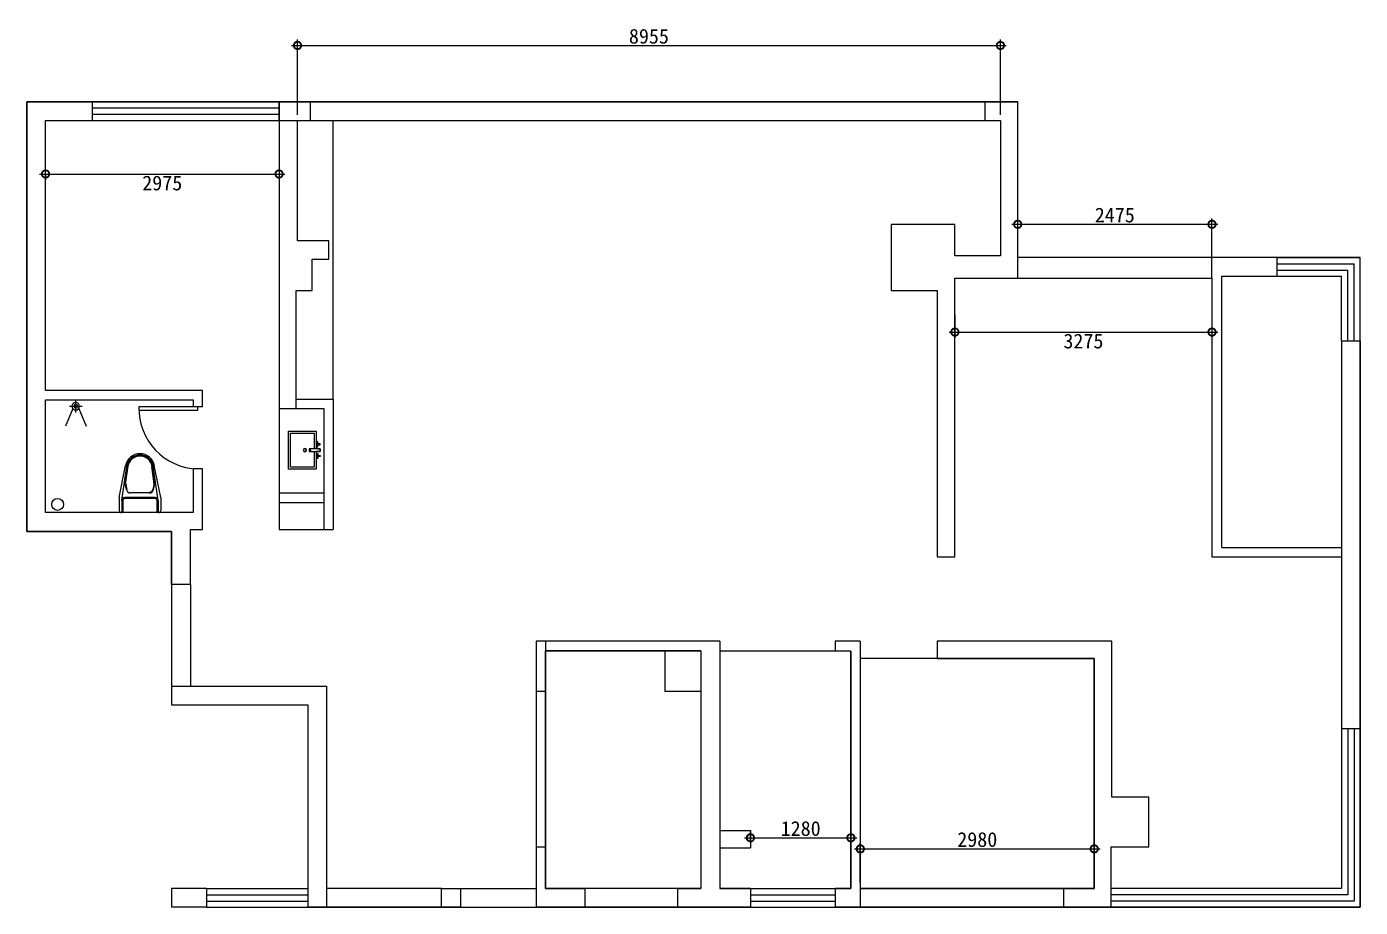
# Model space of a CAD drawing. Header units: millimetres. Extents: x -33522418 to 16198808, y -126322335 to -58690945.
# Drawn here: x -15953669 to -15936679, y -63962426 to -63951205 of the extents above; entities that cross this region are included whole.
import ezdxf

# ---------------------------------------------------------------- set-up
doc = ezdxf.new("R2010")
doc.units = ezdxf.units.MM
doc.header["$LTSCALE"] = 10
doc.header["$PDMODE"] = 3
for name, color, linetype in [('LAYER3', 4, 'Continuous'), ('LAYER4', 7, 'Continuous'), ('TOP', 7, 'Continuous')]:
    doc.layers.add(name, color=color, linetype=linetype)
doc.styles.get("Standard").update_dxf_attribs({"font": 'simkai.ttf'})
doc.dimstyles.new('75', dxfattribs={"dimscale": 75, "dimtxt": 2.5, "dimasz": 2.5, "dimexe": 1, "dimexo": 1, "dimgap": 0.3, "dimtad": 2, "dimdec": 0, "dimtxsty": 'Standard', "dimblk": 'DOTSMALL', "dimcen": 0.7, "dimdle": 1, "dimclrd": 1, "dimclre": 1, "dimclrt": 2, "dimadec": 0, "dimazin": 0, "dimtfac": 1, "dimtdec": 0, "dimtix": 1, "dimtmove": 2, "dimatfit": 3, "dimldrblk": 'DOTSMALL', "dimfxl": 1, "dimarcsym": 0})

# ---------------------------------------------------------------- blocks, each defined once
blk = doc.blocks.new('_DotSmall')
at = {"color": 0, "linetype": 'ByBlock', "const_width": 0.5}
blk.add_lwpolyline([(-0.0625, 0, 1), (0.0625, 0, 1)], format="xyb", close=True, dxfattribs=at)
blk = doc.blocks.new('*D665')
at = {"color": 1, "lineweight": -2, "transparency": 16777216}
for p, q in [((-15950219, -63952326), (-15950219, -63951369)), ((-15941264, -63952326), (-15941264, -63951369)), ((-15950294, -63951444), (-15941189, -63951444))]:
    blk.add_line(p, q, dxfattribs=at)
at = {"layer": 'Defpoints', "color": 0, "transparency": 16777216}
for p in [(-15941264, -63951444), (-15950219, -63952401), (-15941264, -63952401)]:
    blk.add_point(p, dxfattribs=at)
at = {"color": 1, "lineweight": -2, "transparency": 16777216, "xscale": 187.5, "yscale": 187.5, "zscale": 187.5, "rotation": 180}
blk.add_blockref('_DotSmall', (-15950219, -63951444), dxfattribs=at)
at = {"color": 1, "lineweight": -2, "transparency": 16777216, "xscale": 187.5, "yscale": 187.5, "zscale": 187.5}
blk.add_blockref('_DotSmall', (-15941264, -63951444), dxfattribs=at)
at = {"color": 2, "transparency": 16777216, "insert": (-15945742, -63951328), "char_height": 187.5, "attachment_point": 5}
blk.add_mtext('8955', dxfattribs=at)
blk = doc.blocks.new('*D666')
at = {"color": 1, "lineweight": -2, "transparency": 16777216}
for p, q in [((-15941844, -63954874), (-15941844, -63955171)), ((-15938569, -63954874), (-15938569, -63955171)), ((-15941919, -63955096), (-15938494, -63955096))]:
    blk.add_line(p, q, dxfattribs=at)
at = {"layer": 'Defpoints', "color": 0, "transparency": 16777216}
for p in [(-15941844, -63954799), (-15938569, -63954799), (-15938569, -63955096)]:
    blk.add_point(p, dxfattribs=at)
at = {"color": 1, "lineweight": -2, "transparency": 16777216, "xscale": 187.5, "yscale": 187.5, "zscale": 187.5, "rotation": 180}
blk.add_blockref('_DotSmall', (-15941844, -63955096), dxfattribs=at)
at = {"color": 1, "lineweight": -2, "transparency": 16777216, "xscale": 187.5, "yscale": 187.5, "zscale": 187.5}
blk.add_blockref('_DotSmall', (-15938569, -63955096), dxfattribs=at)
at = {"color": 2, "transparency": 16777216, "insert": (-15940207, -63955212), "char_height": 187.5, "attachment_point": 5}
blk.add_mtext('3275', dxfattribs=at)
blk = doc.blocks.new('*D667')
at = {"color": 1, "lineweight": -2, "transparency": 16777216}
for p, q in [((-15941119, -63953723), (-15938494, -63953723)), ((-15941044, -63954336), (-15941044, -63953648)), ((-15938569, -63954336), (-15938569, -63953648))]:
    blk.add_line(p, q, dxfattribs=at)
at = {"layer": 'Defpoints', "color": 0, "transparency": 16777216}
for p in [(-15938569, -63953723), (-15941044, -63954411), (-15938569, -63954411)]:
    blk.add_point(p, dxfattribs=at)
at = {"color": 1, "lineweight": -2, "transparency": 16777216, "xscale": 187.5, "yscale": 187.5, "zscale": 187.5, "rotation": 180}
blk.add_blockref('_DotSmall', (-15941044, -63953723), dxfattribs=at)
at = {"color": 1, "lineweight": -2, "transparency": 16777216, "xscale": 187.5, "yscale": 187.5, "zscale": 187.5}
blk.add_blockref('_DotSmall', (-15938569, -63953723), dxfattribs=at)
at = {"color": 2, "transparency": 16777216, "insert": (-15939807, -63953606), "char_height": 187.5, "attachment_point": 5}
blk.add_mtext('2475', dxfattribs=at)
blk = doc.blocks.new('*D668')
at = {"color": 1, "lineweight": -2, "transparency": 16777216}
for p, q in [((-15953504, -63953082), (-15950379, -63953082)), ((-15953429, -63953098), (-15953429, -63953157)), ((-15950454, -63953098), (-15950454, -63953157))]:
    blk.add_line(p, q, dxfattribs=at)
at = {"layer": 'Defpoints', "color": 0, "transparency": 16777216}
for p in [(-15953429, -63953023), (-15950454, -63953023), (-15950454, -63953082)]:
    blk.add_point(p, dxfattribs=at)
at = {"color": 1, "lineweight": -2, "transparency": 16777216, "xscale": 187.5, "yscale": 187.5, "zscale": 187.5, "rotation": 180}
blk.add_blockref('_DotSmall', (-15953429, -63953082), dxfattribs=at)
at = {"color": 1, "lineweight": -2, "transparency": 16777216, "xscale": 187.5, "yscale": 187.5, "zscale": 187.5}
blk.add_blockref('_DotSmall', (-15950454, -63953082), dxfattribs=at)
at = {"color": 2, "transparency": 16777216, "insert": (-15951942, -63953198), "char_height": 187.5, "attachment_point": 5}
blk.add_mtext('2975', dxfattribs=at)
blk = doc.blocks.new('*D669')
at = {"color": 1, "lineweight": -2, "transparency": 16777216}
for p, q in [((-15943124, -63961681), (-15939994, -63961681)), ((-15943049, -63962111), (-15943049, -63961606)), ((-15940069, -63961913), (-15940069, -63961606))]:
    blk.add_line(p, q, dxfattribs=at)
at = {"layer": 'Defpoints', "color": 0, "transparency": 16777216}
for p in [(-15940069, -63961681), (-15940069, -63961988), (-15943049, -63962186)]:
    blk.add_point(p, dxfattribs=at)
at = {"color": 1, "lineweight": -2, "transparency": 16777216, "xscale": 187.5, "yscale": 187.5, "zscale": 187.5, "rotation": 180}
blk.add_blockref('_DotSmall', (-15943049, -63961681), dxfattribs=at)
at = {"color": 1, "lineweight": -2, "transparency": 16777216, "xscale": 187.5, "yscale": 187.5, "zscale": 187.5}
blk.add_blockref('_DotSmall', (-15940069, -63961681), dxfattribs=at)
at = {"color": 2, "transparency": 16777216, "insert": (-15941559, -63961563), "char_height": 187.5, "attachment_point": 5}
blk.add_mtext('2980', dxfattribs=at)
blk = doc.blocks.new('*D672')
at = {"color": 1, "lineweight": -2, "transparency": 16777216}
for p, q in [((-15944524, -63961540), (-15943094, -63961540)), ((-15944449, -63961591), (-15944449, -63961465)), ((-15943169, -63961591), (-15943169, -63961465))]:
    blk.add_line(p, q, dxfattribs=at)
at = {"layer": 'Defpoints', "color": 0, "transparency": 16777216}
for p in [(-15943169, -63961540), (-15944449, -63961666), (-15943169, -63961666)]:
    blk.add_point(p, dxfattribs=at)
at = {"color": 1, "lineweight": -2, "transparency": 16777216, "xscale": 187.5, "yscale": 187.5, "zscale": 187.5, "rotation": 180}
blk.add_blockref('_DotSmall', (-15944449, -63961540), dxfattribs=at)
at = {"color": 1, "lineweight": -2, "transparency": 16777216, "xscale": 187.5, "yscale": 187.5, "zscale": 187.5}
blk.add_blockref('_DotSmall', (-15943169, -63961540), dxfattribs=at)
at = {"color": 2, "transparency": 16777216, "insert": (-15943809, -63961423), "char_height": 187.5, "attachment_point": 5}
blk.add_mtext('1280', dxfattribs=at)
blk = doc.blocks.new('rtrtrewte')
at = {"color": 8}
for p, q in [((35798, 8345, -70), (35798, 8580, -70)), ((35840, 8633, -70), (35893, 8646, -70)), ((35842, 8624, -70), (35895, 8637, -70)), ((36134, 8615, -70), (35914, 8647, -70)), ((35840, 8292, -70), (35893, 8279, -70)), ((35895, 8288, -70), (35842, 8300, -70)), ((36132, 8319, -70), (35913, 8287, -70)), ((35914, 8278, -70), (36134, 8310, -70))]:
    blk.add_line(p, q, dxfattribs=at)
for centre, radius, start, end in [((35853, 8580, -70), 55, 103.4293, 180), ((35906, 8592, -70), 55, 81.7475, 103.4293), ((35906, 8592, -70), 46, 81.7475, 103.4293), ((36106, 8462, -70), 155, 280.0702, 79.9298), ((35853, 8345, -70), 55, 180, 256.5707), ((35853, 8345, -70), 46, 180, 256.5707), ((35906, 8332, -70), 55, 256.5707, 278.2525), ((35906, 8332, -70), 46, 256.5707, 278.2525)]:
    blk.add_arc(centre, radius, start, end, dxfattribs=at)
at = {"layer": 'TOP', "color": 4}
for p, q in [((35741, 8722, -70), (35577, 8722, -70)), ((35741, 8722, -70), (36145, 8643, -70)), ((35551, 8228, -70), (35551, 8696, -70)), ((35701, 8692, -70), (35551, 8692, -70)), ((35701, 8678, -70), (35551, 8678, -70)), ((35701, 8692, -70), (36136, 8629, -70)), ((35727, 8273, -70), (35727, 8652, -70)), ((35741, 8273, -70), (35741, 8652, -70)), ((35551, 8247, -70), (35701, 8247, -70)), ((35701, 8233, -70), (35551, 8233, -70)), ((35701, 8233, -70), (36136, 8296, -70)), ((35741, 8202, -70), (36145, 8282, -70)), ((35741, 8202, -70), (35577, 8202, -70))]:
    blk.add_line(p, q, dxfattribs=at)
for centre, radius, start, end in [((35577, 8696, -70), 26, 90, 180), ((35701, 8652, -70), 40, 0, 90), ((35701, 8652, -70), 26, 0, 90), ((36106, 8462, -70), 169, 279.9933, 80.0067), ((36106, 8462, -70), 185, 279.9933, 80.0067), ((35577, 8228, -70), 26, 180, 270), ((35701, 8273, -70), 26, 270, 0), ((35701, 8273, -70), 40, 270, 0)]:
    blk.add_arc(centre, radius, start, end, dxfattribs=at)
blk = doc.blocks.new('ly01')
for p, q in [((0, -200), (0, 0)), ((-48, -137), (-166, -419)), ((100, -100), (-100, -100)), ((48, -137), (166, -419))]:
    blk.add_line(p, q)
blk.add_circle((0, -100), 60)
at = {"color": 8}
blk.add_circle((0, -100), 30, dxfattribs=at)
blk = doc.blocks.new('dser55555')
at = {"ltscale": 3, "extrusion": (0, 0, -1)}
for p, q in [((752482, 195764), (752482, 195414)), ((753082, 195414), (753082, 195764)), ((752482, 195414), (752700, 195414)), ((752761, 195379), (752761, 195348)), ((752761, 195348), (752803, 195348)), ((752803, 195348), (752803, 195414)), ((752803, 195414), (753082, 195414))]:
    blk.add_line(p, q, dxfattribs=at)
at = {"ltscale": 3}
for points in [[(752803, 195414), (753082, 195414), (753082, 195844), (752482, 195844), (752482, 195414), (752700, 195414)], [(752803, 195444), (753052, 195444), (753052, 195814), (752512, 195814), (752512, 195444), (752761, 195444)], [(752761, 195391), (752761, 195521), (752803, 195521), (752803, 195348), (752761, 195348), (752761, 195391)], [(752700, 195386), (752700, 195348), (752682, 195348), (752682, 195386)], [(752700, 195414), (752761, 195414)], [(752864, 195386), (752864, 195348), (752882, 195348), (752882, 195386)]]:
    blk.add_lwpolyline(points, dxfattribs=at)
for points in [[(752651, 195399), (752731, 195399), (752731, 195386), (752651, 195386)], [(752912, 195399), (752833, 195399), (752833, 195386), (752912, 195386)]]:
    blk.add_lwpolyline(points, close=True, dxfattribs=at)
blk.add_circle((752782, 195589), 26, dxfattribs=at)
at = {"color": 8, "ltscale": 3}
blk.add_circle((752782, 195589), 21, dxfattribs=at)
blk.add_arc((752782, 195521), 21.1, 180, 0, dxfattribs=at)

msp = doc.modelspace()

# ---------------------------------------------------------------- linework, layer by layer
for p, q in [((-15953669.2, -63957635.6), (-15953669.2, -63952160.6)), ((-15953669.2, -63952160.6), (-15952829.2, -63952160.6)), ((-15952829.2, -63952400.6), (-15952829.2, -63952160.6)), ((-15950454.2, -63952400.6), (-15950454.2, -63952160.6)), ((-15950454.2, -63952160.6), (-15941044.2, -63952160.6)), ((-15941459.2, -63952400.6), (-15941459.2, -63952160.6)), ((-15941044.2, -63954145.6), (-15941044.2, -63952160.6)), ((-15953429.2, -63955840.6), (-15953429.2, -63952400.6)), ((-15953429.2, -63952400.6), (-15952829.2, -63952400.6)), ((-15950454.2, -63952400.6), (-15950454.2, -63956070.6)), ((-15950219.2, -63953935.6), (-15950219.2, -63952400.6)), ((-15950219.2, -63952400.6), (-15941264.2, -63952400.6)), ((-15941264.2, -63952400.6), (-15941264.2, -63954125.6)), ((-15941844.2, -63953725.6), (-15942654.2, -63953725.6)), ((-15942654.2, -63953725.6), (-15942654.2, -63954565.6)), ((-15941844.2, -63954125.6), (-15941844.2, -63953725.6)), ((-15949819.2, -63953935.6), (-15950219.2, -63953935.6)), ((-15949819.2, -63954165.6), (-15949819.2, -63953935.6)), ((-15950034.2, -63954565.6), (-15950034.2, -63954165.6)), ((-15950034.2, -63954165.6), (-15949819.2, -63954165.6)), ((-15941264.2, -63954125.6), (-15941844.2, -63954125.6)), ((-15941044.2, -63954410.6), (-15941044.2, -63954145.6)), ((-15938569.2, -63954410.6), (-15938569.2, -63954145.6)), ((-15937739.2, -63954145.6), (-15938569.2, -63954145.6)), ((-15937739.2, -63954385.6), (-15937739.2, -63954145.6)), ((-15941844.2, -63957960.6), (-15941844.2, -63954410.6)), ((-15941844.2, -63954410.6), (-15941044.2, -63954410.6)), ((-15941044.2, -63954410.6), (-15938569.2, -63954410.6)), ((-15938569.2, -63954410.6), (-15938569.2, -63957960.6)), ((-15938444.2, -63957840.6), (-15938444.2, -63954385.6)), ((-15938444.2, -63954385.6), (-15937739.2, -63954385.6)), ((-15950234.2, -63956070.6), (-15950234.2, -63954565.6)), ((-15950234.2, -63954565.6), (-15950034.2, -63954565.6)), ((-15942654.2, -63954565.6), (-15942069.2, -63954565.6)), ((-15942069.2, -63954565.6), (-15942069.2, -63957960.6)), ((-15936919.2, -63955205.6), (-15936679.2, -63955205.6)), ((-15936919.2, -63955205.6), (-15936919.2, -63960145.6)), ((-15936679.2, -63955205.6), (-15936679.2, -63960145.6)), ((-15951429.2, -63955840.6), (-15953429.2, -63955840.6)), ((-15953429.2, -63957395.6), (-15953429.2, -63955960.6)), ((-15953429.2, -63955960.6), (-15951549.2, -63955960.6)), ((-15951549.2, -63955960.6), (-15951549.2, -63956050.6)), ((-15951429.2, -63956050.6), (-15951429.2, -63955840.6)), ((-15951429.2, -63956050.6), (-15951549.2, -63956050.6)), ((-15950454.2, -63956070.6), (-15950234.2, -63956070.6)), ((-15951429.2, -63956840.6), (-15951549.2, -63956840.6)), ((-15951549.2, -63956840.6), (-15951549.2, -63957395.6)), ((-15951429.2, -63957610.6), (-15951429.2, -63956840.6)), ((-15951549.2, -63957395.6), (-15953429.2, -63957395.6)), ((-15951824.2, -63957635.6), (-15953669.2, -63957635.6)), ((-15951824.2, -63958310.6), (-15951824.2, -63957635.6)), ((-15951584.2, -63958310.6), (-15951584.2, -63957610.6)), ((-15951584.2, -63957610.6), (-15951429.2, -63957610.6)), ((-15942069.2, -63957960.6), (-15941844.2, -63957960.6)), ((-15951584.2, -63958310.6), (-15951824.2, -63958310.6)), ((-15947179.2, -63959035.6), (-15947179.2, -63961660.6)), ((-15944839.2, -63959035.6), (-15947179.2, -63959035.6)), ((-15947059.2, -63959035.6), (-15947059.2, -63961660.6)), ((-15945079.2, -63959155.6), (-15947059.2, -63959155.6)), ((-15945539.2, -63959155.6), (-15945539.2, -63959675.6)), ((-15945079.2, -63959155.6), (-15945079.2, -63962185.6)), ((-15944839.2, -63959035.6), (-15944839.2, -63961445.6)), ((-15943369.2, -63959035.6), (-15943369.2, -63959160.6)), ((-15943049.2, -63959035.6), (-15943369.2, -63959035.6)), ((-15943169.2, -63959160.6), (-15943369.2, -63959160.6)), ((-15943169.2, -63959160.6), (-15943169.2, -63962185.6)), ((-15943049.2, -63959035.6), (-15943049.2, -63962425.6)), ((-15939844.2, -63959035.6), (-15942069.2, -63959035.6)), ((-15942069.2, -63959035.6), (-15942069.2, -63959255.6)), ((-15939844.2, -63961020.6), (-15939844.2, -63959035.6)), ((-15942069.2, -63959255.6), (-15940069.2, -63959255.6)), ((-15940069.2, -63959255.6), (-15940069.2, -63962185.6)), ((-15951824.2, -63959605.6), (-15949849.2, -63959605.6)), ((-15951824.2, -63959605.6), (-15951824.2, -63959845.6)), ((-15949849.2, -63959605.6), (-15949849.2, -63962425.6)), ((-15947059.2, -63959675.6), (-15947179.2, -63959675.6)), ((-15945079.2, -63959675.6), (-15945539.2, -63959675.6)), ((-15951824.2, -63959845.6), (-15950089.2, -63959845.6)), ((-15950089.2, -63959845.6), (-15950089.2, -63962425.6)), ((-15936919.2, -63960145.6), (-15936679.2, -63960145.6)), ((-15939373.1, -63961020.6), (-15939844.2, -63961020.6)), ((-15939373.1, -63961655.6), (-15939373.1, -63961020.6)), ((-15944839.2, -63961445.6), (-15944449.2, -63961445.6)), ((-15944449.2, -63961445.6), (-15944449.2, -63961665.6)), ((-15947059.2, -63961660.6), (-15947179.2, -63961660.6)), ((-15947179.2, -63961660.6), (-15947179.2, -63962425.6)), ((-15947059.2, -63961660.6), (-15947059.2, -63962185.6)), ((-15944839.2, -63961665.6), (-15944839.2, -63962185.6)), ((-15944839.2, -63961665.6), (-15944449.2, -63961665.6)), ((-15939858.1, -63961655.6), (-15939373.1, -63961655.6)), ((-15951379.2, -63962185.6), (-15951824.2, -63962185.6)), ((-15951824.2, -63962185.6), (-15951824.2, -63962425.6)), ((-15951379.2, -63962185.6), (-15951379.2, -63962425.6)), ((-15947059.2, -63962185.6), (-15946559.2, -63962185.6)), ((-15946559.2, -63962185.6), (-15946559.2, -63962425.6)), ((-15945379.2, -63962185.6), (-15945079.2, -63962185.6)), ((-15945379.2, -63962185.6), (-15945379.2, -63962425.6)), ((-15944449.2, -63962185.6), (-15944839.2, -63962185.6)), ((-15944449.2, -63962185.6), (-15944449.2, -63962425.6)), ((-15943169.2, -63962185.6), (-15943369.2, -63962185.6)), ((-15943369.2, -63962185.6), (-15943369.2, -63962425.6)), ((-15940459.2, -63962185.6), (-15943049.2, -63962185.6)), ((-15940069.2, -63962185.6), (-15940459.2, -63962185.6)), ((-15940459.2, -63962185.6), (-15940459.2, -63962425.6)), ((-15951379.2, -63962425.6), (-15951824.2, -63962425.6)), ((-15949849.2, -63962425.6), (-15950089.2, -63962425.6)), ((-15946559.2, -63962425.6), (-15947179.2, -63962425.6)), ((-15944449.2, -63962425.6), (-15945379.2, -63962425.6)), ((-15943049.2, -63962425.6), (-15943369.2, -63962425.6)), ((-15940459.2, -63962425.6), (-15943049.2, -63962425.6)), ((-15939844.2, -63962425.6), (-15940459.2, -63962425.6))]:
    msp.add_line(p, q)
at = {"color": 3}
for p, q in [((-15952829.2, -63952160.6), (-15950454.2, -63952160.6)), ((-15952829.2, -63952240.6), (-15950454.2, -63952240.6)), ((-15952829.2, -63952320.6), (-15950454.2, -63952320.6)), ((-15952829.2, -63952400.6), (-15950454.2, -63952400.6)), ((-15949764.2, -63955950.6), (-15949764.2, -63952400.6)), ((-15938569.2, -63954145.6), (-15941044.2, -63954145.6)), ((-15937739.2, -63954145.6), (-15936679.2, -63954145.6)), ((-15937739.2, -63954225.6), (-15936759.2, -63954225.6)), ((-15936759.2, -63955205.6), (-15936759.2, -63954225.6)), ((-15936679.2, -63955205.6), (-15936679.2, -63954145.6)), ((-15937739.2, -63954305.6), (-15936839.2, -63954305.6)), ((-15937739.2, -63954385.6), (-15936919.2, -63954385.6)), ((-15936919.2, -63955205.6), (-15936919.2, -63954385.6)), ((-15936839.2, -63955205.6), (-15936839.2, -63954305.6)), ((-15950234.2, -63955950.6), (-15949764.2, -63955950.6)), ((-15949764.2, -63955950.6), (-15949764.2, -63957610.6)), ((-15950454.2, -63956070.6), (-15950234.2, -63956070.6)), ((-15950454.2, -63956070.6), (-15950454.2, -63957610.6)), ((-15950234.2, -63956070.6), (-15949884.2, -63956070.6)), ((-15949884.2, -63956070.6), (-15949884.2, -63957610.6)), ((-15949884.2, -63957150.6), (-15950454.2, -63957150.6)), ((-15949884.2, -63957270.6), (-15950454.2, -63957270.6)), ((-15950454.2, -63957610.6), (-15949764.2, -63957610.6)), ((-15938569.2, -63957960.6), (-15936919.2, -63957960.6)), ((-15938444.2, -63957840.6), (-15936919.2, -63957840.6)), ((-15951824.2, -63958310.6), (-15951824.2, -63959605.6)), ((-15951584.2, -63958310.6), (-15951584.2, -63959605.6)), ((-15939858.1, -63961655.6), (-15939858.1, -63962425.6)), ((-15951379.2, -63962185.6), (-15950089.2, -63962185.6)), ((-15944449.2, -63962185.6), (-15943369.2, -63962185.6)), ((-15951379.2, -63962265.6), (-15950089.2, -63962265.6)), ((-15951379.2, -63962345.6), (-15950089.2, -63962345.6)), ((-15944449.2, -63962265.6), (-15943369.2, -63962265.6)), ((-15944449.2, -63962345.6), (-15943369.2, -63962345.6)), ((-15951379.2, -63962425.6), (-15950089.2, -63962425.6)), ((-15944449.2, -63962425.6), (-15943369.2, -63962425.6))]:
    msp.add_line(p, q, dxfattribs=at)
msp.add_lwpolyline([(-15953669.2, -63952160.6), (-15953669.2, -63957635.6), (-15951824.2, -63957635.6), (-15951824.2, -63959845.6), (-15950089.2, -63959845.6), (-15950089.2, -63962425.6), (-15936679.2, -63962425.6), (-15936679.2, -63954145.6), (-15941044.2, -63954145.6), (-15941044.2, -63952160.6), (-15953669.2, -63952160.6)], dxfattribs=at)
for points in [[(-15950454.2, -63952400.6), (-15950055, -63952400.6), (-15950055, -63952160.6), (-15950454.2, -63952160.6)], [(-15951489.2, -63956050.6), (-15952239.2, -63956050.6), (-15952239.2, -63956090.6), (-15951489.2, -63956090.6)], [(-15947059.2, -63959155.6), (-15945079.2, -63959155.6), (-15945079.2, -63962185.6), (-15947059.2, -63962185.6)], [(-15943169.2, -63959160.6), (-15944839.2, -63959160.6), (-15944839.2, -63962185.6), (-15943169.2, -63962185.6)], [(-15940069.2, -63959255.6), (-15943049.2, -63959255.6), (-15943049.2, -63962185.6), (-15940069.2, -63962185.6)]]:
    msp.add_lwpolyline(points, close=True, dxfattribs=at)
msp.add_lwpolyline([(-15948144.2, -63962185.6), (-15948144.2, -63962425.6), (-15948384.2, -63962425.6), (-15948384.2, -63962185.6)], close=True)
msp.add_circle((-15953274.8, -63957292), 75.7, dxfattribs=at)
msp.add_arc((-15951469.2, -63956070.6), 770.3, 178.51213, 268.51213, dxfattribs=at)
at = {"layer": 'LAYER3'}
for p, q in [((-15936919.2, -63960145.6), (-15936919.2, -63962185.6)), ((-15936839.2, -63960145.6), (-15936839.2, -63962265.6)), ((-15936759.2, -63960145.6), (-15936759.2, -63962345.6)), ((-15936679.2, -63960145.6), (-15936679.2, -63962425.6)), ((-15948384.2, -63962185.6), (-15949849.2, -63962185.6)), ((-15948144.2, -63962185.6), (-15947179.2, -63962185.6)), ((-15945379.2, -63962185.6), (-15946559.2, -63962185.6)), ((-15936919.2, -63962185.6), (-15939858.1, -63962185.6)), ((-15936839.2, -63962265.6), (-15939858.1, -63962265.6)), ((-15936759.2, -63962345.6), (-15939858.1, -63962345.6)), ((-15948384.2, -63962425.6), (-15949849.2, -63962425.6)), ((-15948144.2, -63962425.6), (-15947179.2, -63962425.6)), ((-15945379.2, -63962425.6), (-15946559.2, -63962425.6)), ((-15936679.2, -63962425.6), (-15939858.1, -63962425.6))]:
    msp.add_line(p, q, dxfattribs=at)

# ---------------------------------------------------------------- block references
at = {"layer": 'LAYER4', "lineweight": -2, "xscale": -0.7999999999883585, "yscale": 0.7999999999883585, "zscale": 0.7999999999883585}
msp.add_blockref('ly01', (-15953043.9, -63955960.6), dxfattribs=at)
at = {"layer": 'LAYER4', "lineweight": -2, "xscale": -0.8099999999976719, "yscale": 0.8099999999976719, "zscale": 0.81, "rotation": 89.99999868244801}
msp.add_blockref('dser55555', (-15791698, -63346847.3), dxfattribs=at)
at = {"layer": 'LAYER4', "lineweight": -2, "extrusion": (0, 0, -1), "xscale": -1.013513513520593, "yscale": 1.013513513520593, "zscale": -1.013513513513513, "rotation": 270}
msp.add_blockref('rtrtrewte', (15943649, -63993427.4, -71.4), dxfattribs=at)

# ---------------------------------------------------------------- dimensions: what is measured, and where the dimension line sits
at = {"color": 3}
for base, p1, p2, picture, middle in [((-15941264.2, -63951444), (-15950219.2, -63952400.6), (-15941264.2, -63952400.6), '*D665', (-15945741.7, -63951327.8)), ((-15950454.2, -63953082.2), (-15953429.2, -63953023.4), (-15950454.2, -63953023.4), '*D668', (-15951941.7, -63953198.4)), ((-15938569.2, -63953722.6), (-15941044.2, -63954410.6), (-15938569.2, -63954410.6), '*D667', (-15939806.7, -63953606.3)), ((-15938569.2, -63955095.5), (-15941844.2, -63954799.3), (-15938569.2, -63954799.3), '*D666', (-15940206.7, -63955211.8)), ((-15943169.2, -63961539.9), (-15944449.2, -63961665.6), (-15943169.2, -63961665.6), '*D672', (-15943809.2, -63961422.6)), ((-15940069.2, -63961680.8), (-15943049.2, -63962185.6), (-15940069.2, -63961988.5), '*D669', (-15941559.2, -63961563.5))]:
    dim = msp.add_linear_dim(base=base, p1=p1, p2=p2, dimstyle='75', dxfattribs=at)
    dim.commit()
    dim.dimension.update_dxf_attribs({"geometry": picture, "text_midpoint": middle})

doc.saveas('drawing.dxf')
